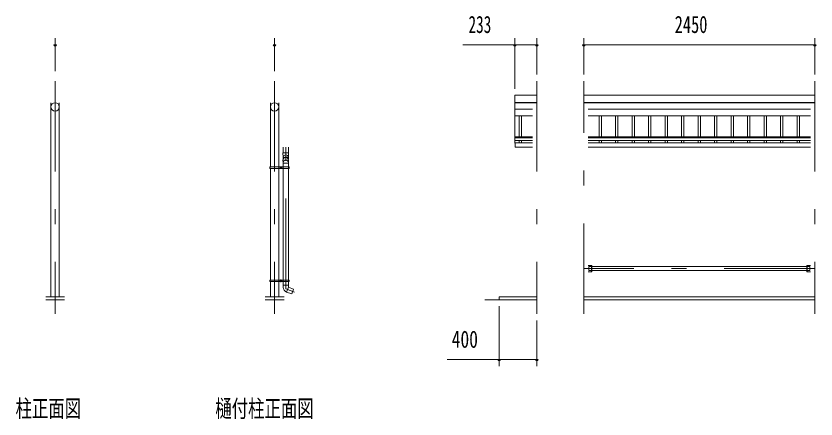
# Model space of a CAD drawing. Units: millimetres, scale not verified. Extents: x -31547 to 31550, y -14700 to 14700.
# Drawn here: x -31547 to -23057, y 1862 to 6138 of the extents above; entities that cross this region are included whole.
import ezdxf
from ezdxf.enums import TextEntityAlignment as Align

# ---------------------------------------------------------------- set-up
doc = ezdxf.new("R2010")
doc.units = ezdxf.units.MM
doc.header["$LTSCALE"] = 80
doc.linetypes.add('USER3', pattern=[24, 12, -5, 2, -5])
for name, color, linetype, lineweight in [('0-2_1-07BOLD', 7, 'Continuous', 18), ('0-3_1-27CENTER', 3, 'USER3', 18), ('0-4_1-47THIN', 4, 'Continuous', 18), ('0-5_1-57DIM', 3, 'Continuous', 18)]:
    doc.layers.add(name, color=color, linetype=linetype, lineweight=lineweight)
doc.styles.add('ＭＳ ゴシック', font='')
doc.styles.get('ＭＳ ゴシック').set_extended_font_data('MS Gothic')

msp = doc.modelspace()

# ---------------------------------------------------------------- linework, layer by layer
at = {"layer": '0-2_1-07BOLD'}
for p, q in [((-25521.13, 5296.54), (-23071.13, 5296.54)), ((-31176.86, 3157.54), (-31176.86, 5217.32)), ((-31087.76, 5217.32), (-31087.76, 3157.54)), ((-28847.13, 5217.32), (-28847.13, 4535.54)), ((-28758.03, 4535.54), (-28758.03, 5217.32)), ((-26254.13, 5221.4), (-26021.13, 5221.4)), ((-26021.13, 5217.32), (-26254.13, 5217.32)), ((-23071.13, 5221.4), (-25521.13, 5221.4)), ((-25521.13, 5217.32), (-23071.13, 5217.32)), ((-26254.13, 5147.84), (-26065.68, 5147.84)), ((-23115.68, 5147.84), (-25476.58, 5147.84)), ((-26065.68, 5078.35), (-26254.13, 5078.35)), ((-25476.58, 5078.35), (-23115.68, 5078.35)), ((-26254.13, 4856.72), (-26065.68, 4856.72)), ((-26065.68, 4846.3), (-26254.13, 4846.3)), ((-23115.68, 4856.72), (-25476.58, 4856.72)), ((-25476.58, 4846.3), (-23115.68, 4846.3)), ((-26254.13, 4816.69), (-26065.68, 4816.69)), ((-26065.68, 4790.36), (-26249.13, 4790.36)), ((-23115.68, 4816.69), (-25476.58, 4816.69)), ((-25476.58, 4790.36), (-23115.68, 4790.36)), ((-28712.07, 4745.36), (-28712.07, 4685.74)), ((-28657.07, 4685.74), (-28657.07, 4745.36)), ((-23115.68, 4745.36), (-25476.58, 4745.36)), ((-28848.72, 4527.54), (-28854.82, 4527.54)), ((-28848.72, 4535.54), (-28848.72, 4519.54)), ((-28847.12, 4519.54), (-28847.12, 3335.54)), ((-28758.03, 3386.14), (-28758.03, 4517.54)), ((-28758.02, 4519.54), (-28758.02, 3335.54)), ((-28756.42, 4535.54), (-28756.42, 4519.54)), ((-28713.67, 4535.54), (-28713.67, 4519.54)), ((-28657.07, 4576.09), (-28712.07, 4576.09)), ((-28712.07, 4519.54), (-28712.07, 3335.54)), ((-28657.07, 3335.54), (-28657.07, 4519.54)), ((-28655.47, 4519.54), (-28655.47, 4535.54)), ((-28655.47, 4527.54), (-28649.37, 4527.54)), ((-25439.78, 3490.54), (-25439.78, 3424.54)), ((-23115.68, 3490.54), (-23155.69, 3490.54)), ((-23155.68, 3490.54), (-23155.68, 3424.54)), ((-23152.49, 3424.54), (-23152.49, 3490.54)), ((-23152.48, 3490.54), (-23152.48, 3424.54)), ((-25436.58, 3478.89), (-23155.68, 3478.89)), ((-23155.68, 3436.19), (-25436.58, 3436.19)), ((-23123.63, 3436.19), (-23152.49, 3436.19)), ((-23123.64, 3436.19), (-23123.64, 3478.89)), ((-28854.82, 3327.54), (-28848.72, 3327.54)), ((-28848.72, 3335.54), (-28848.72, 3319.54)), ((-28847.12, 3319.54), (-28847.12, 3157.54)), ((-28758.03, 3335.54), (-28758.03, 3370.13)), ((-28758.03, 3157.54), (-28758.03, 3319.54)), ((-28758.02, 3319.54), (-28758.02, 3157.54)), ((-28756.42, 3319.54), (-28756.42, 3335.54)), ((-28713.67, 3335.54), (-28713.67, 3319.54)), ((-28712.07, 3319.54), (-28712.07, 3282.63)), ((-28657.07, 3282.63), (-28657.07, 3319.54)), ((-28655.47, 3319.54), (-28655.47, 3335.54)), ((-28655.47, 3327.54), (-28649.37, 3327.54)), ((-28713.57, 3282.63), (-28655.57, 3282.63)), ((-28711.81, 3256.84), (-28713.57, 3282.63)), ((-28675.88, 3208.95), (-28657.07, 3260.63)), ((-31032.31, 3157.54), (-31232.31, 3157.54)), ((-28902.58, 3157.54), (-28702.58, 3157.54)), ((-23071.13, 3157.54), (-25521.13, 3157.54)), ((-31232.31, 3127.54), (-31032.31, 3127.54)), ((-28702.58, 3127.54), (-28902.58, 3127.54)), ((-26571.13, 3127.54), (-26021.13, 3127.54)), ((-25521.13, 3127.54), (-23071.13, 3127.54))]:
    msp.add_line(p, q, dxfattribs=at)
for points in [[(-26021.13, 5296.54), (-26254.13, 5296.54), (-26254.13, 4787.78), (-26249.13, 4787.78)], [(-26249.13, 4790.36), (-26249.13, 4745.36), (-26065.68, 4745.36)], [(-28657.07, 4617.98), (-28657.07, 4636.07), (-28655.07, 4685.74), (-28714.07, 4685.74), (-28712.07, 4636.07), (-28712.07, 4617.97)], [(-28714.06, 4609), (-28712.07, 4583.03), (-28712.07, 4535.54)], [(-28657.07, 4535.54), (-28657.07, 4583.03), (-28655.07, 4608.87)], [(-25476.58, 3424.54), (-25436.58, 3424.54), (-25436.58, 3490.54), (-25476.58, 3490.54)], [(-23155.69, 3490.54), (-23155.69, 3424.54), (-23115.68, 3424.54)], [(-25439.78, 3436.19), (-25468.63, 3436.19), (-25468.63, 3478.89), (-25439.78, 3478.89)], [(-23152.49, 3478.89), (-23123.63, 3478.89), (-23123.63, 3436.19)], [(-28655.57, 3282.63), (-28657.07, 3260.63), (-28600.69, 3240.11), (-28619.5, 3188.43), (-28675.6, 3208.85)], [(-26021.13, 3157.54), (-26421.13, 3157.54), (-26421.13, 3127.54)]]:
    msp.add_lwpolyline(points, dxfattribs=at)
for points in [[(-28649.37, 4519.54), (-28854.82, 4519.54), (-28854.82, 4535.54), (-28649.37, 4535.54)], [(-28730.04, 4530.42), (-28730.04, 4524.65), (-28735.04, 4521.76), (-28740.05, 4524.65), (-28740.05, 4530.42), (-28735.04, 4533.31)], [(-28854.82, 3335.54), (-28854.82, 3319.54), (-28649.37, 3319.54), (-28649.37, 3335.54)], [(-28730.04, 3324.65), (-28730.04, 3330.43), (-28735.04, 3333.31), (-28740.05, 3330.43), (-28740.05, 3324.65), (-28735.04, 3321.76)]]:
    msp.add_lwpolyline(points, close=True, dxfattribs=at)
for centre, radius in [((-31132.31, 5172.77), 44.55), ((-28802.58, 5172.77), 44.55), ((-28735.04, 4527.54), 6.25), ((-28735.04, 4527.54), 4.9), ((-28735.04, 3327.54), 6.25), ((-28735.04, 3327.54), 4.9)]:
    msp.add_circle(centre, radius, dxfattribs=at)
for centre, radius, start, end in [((-31132.31, 5172.09), 44.55, 180, 0), ((-28802.58, 5172.09), 44.55, 180, 0), ((-28684.57, 4607.16), 29.55, 3.56303, 176.43697), ((-28684.57, 4636.37), 27.55, 3.55867, 176.44133), ((-28684.57, 4615.66), 27.55, 3.55867, 176.44133), ((-28684.57, 4582.05), 27.55, 3.55867, 176.44133), ((-28656.94, 3260.59), 55, 183.90576, 250.16731)]:
    msp.add_arc(centre, radius, start, end, dxfattribs=at)
at = {"layer": '0-3_1-27CENTER'}
for p, q in [((-31132.31, 5447.54), (-31132.31, 2977.54)), ((-28802.58, 5447.54), (-28802.58, 2977.54)), ((-26021.13, 5447.54), (-26021.13, 2977.54)), ((-25521.13, 2977.54), (-25521.13, 5447.54)), ((-23071.13, 5447.54), (-23071.13, 2977.54)), ((-28684.57, 3241.38), (-28684.57, 4745.36)), ((-28722.54, 4527.54), (-28747.54, 4527.54)), ((-28735.04, 4540.04), (-28735.04, 4515.04)), ((-23071.13, 3457.54), (-25521.13, 3457.54)), ((-28747.54, 3327.54), (-28722.54, 3327.54)), ((-28735.04, 3315.04), (-28735.04, 3340.04)), ((-28591.31, 3207.43), (-28684.58, 3241.38))]:
    msp.add_line(p, q, dxfattribs=at)
at = {"layer": '0-4_1-47THIN'}
for p, q in [((-26208.63, 5078.35), (-26208.63, 4856.72)), ((-26183.63, 4856.72), (-26183.63, 5078.35)), ((-25358.62, 4856.72), (-25358.62, 5078.35)), ((-25333.62, 5078.35), (-25333.62, 4856.72)), ((-25183.63, 5078.35), (-25183.63, 4856.72)), ((-25158.62, 4856.72), (-25158.62, 5078.35)), ((-25008.62, 4856.72), (-25008.62, 5078.35)), ((-24983.62, 5078.35), (-24983.62, 4856.72)), ((-24833.62, 5078.35), (-24833.62, 4856.72)), ((-24808.62, 4856.72), (-24808.62, 5078.35)), ((-24658.62, 4856.72), (-24658.62, 5078.35)), ((-24633.62, 5078.35), (-24633.62, 4856.72)), ((-24483.63, 5078.35), (-24483.63, 4856.72)), ((-24458.62, 4856.72), (-24458.62, 5078.35)), ((-24308.62, 4856.72), (-24308.62, 5078.35)), ((-24283.62, 5078.35), (-24283.62, 4856.72)), ((-24133.62, 5078.35), (-24133.62, 4856.72)), ((-24108.62, 4856.72), (-24108.62, 5078.35)), ((-23958.62, 4856.72), (-23958.62, 5078.35)), ((-23933.62, 5078.35), (-23933.62, 4856.72)), ((-23783.62, 5078.35), (-23783.62, 4856.72)), ((-23758.62, 4856.72), (-23758.62, 5078.35)), ((-23608.63, 4856.72), (-23608.63, 5078.35)), ((-23583.62, 5078.35), (-23583.62, 4856.72)), ((-23433.62, 5078.35), (-23433.62, 4856.72)), ((-23408.62, 4856.72), (-23408.62, 5078.35)), ((-23258.63, 4856.72), (-23258.63, 5078.35)), ((-23233.63, 5078.35), (-23233.63, 4856.72)), ((-26208.63, 4816.69), (-26208.63, 4790.36)), ((-26183.63, 4790.36), (-26183.63, 4816.69)), ((-25358.62, 4790.36), (-25358.62, 4816.69)), ((-25333.62, 4816.69), (-25333.62, 4790.36)), ((-25183.63, 4816.69), (-25183.63, 4790.36)), ((-25158.62, 4790.36), (-25158.62, 4816.69)), ((-25008.62, 4790.36), (-25008.62, 4816.69)), ((-24983.62, 4816.69), (-24983.62, 4790.36)), ((-24833.62, 4816.69), (-24833.62, 4790.36)), ((-24808.62, 4790.36), (-24808.62, 4816.69)), ((-24658.62, 4790.36), (-24658.62, 4816.69)), ((-24633.62, 4816.69), (-24633.62, 4790.36)), ((-24483.63, 4816.69), (-24483.63, 4790.36)), ((-24458.62, 4790.36), (-24458.62, 4816.69)), ((-24308.62, 4790.36), (-24308.62, 4816.69)), ((-24283.62, 4816.69), (-24283.62, 4790.36)), ((-24133.62, 4816.69), (-24133.62, 4790.36)), ((-24108.62, 4790.36), (-24108.62, 4816.69)), ((-23958.62, 4790.36), (-23958.62, 4816.69)), ((-23933.62, 4816.69), (-23933.62, 4790.36)), ((-23783.62, 4816.69), (-23783.62, 4790.36)), ((-23758.62, 4790.36), (-23758.62, 4816.69)), ((-23608.63, 4790.36), (-23608.63, 4816.69)), ((-23583.62, 4816.69), (-23583.62, 4790.36)), ((-23433.62, 4816.69), (-23433.62, 4790.36)), ((-23408.62, 4790.36), (-23408.62, 4816.69)), ((-23258.63, 4790.36), (-23258.63, 4816.69)), ((-23233.63, 4816.69), (-23233.63, 4790.36))]:
    msp.add_line(p, q, dxfattribs=at)
at = {"layer": '0-5_1-57DIM'}
for p, q in [((-31132.32, 5902.53), (-31132.32, 5552.54)), ((-28802.58, 5552.54), (-28802.58, 5902.53)), ((-26254.13, 5902.54), (-26254.13, 5366.54)), ((-26021.13, 5902.54), (-26021.13, 5517.54)), ((-25521.13, 5517.54), (-25521.13, 5902.54)), ((-23071.13, 5902.54), (-23071.13, 5517.54)), ((-31118.32, 5832.54), (-31146.32, 5832.54)), ((-28788.58, 5832.54), (-28816.58, 5832.54)), ((-26254.13, 5832.54), (-26803.63, 5832.54)), ((-26240.13, 5832.54), (-26268.13, 5832.54)), ((-26254.13, 5832.54), (-26021.13, 5832.54)), ((-26007.13, 5832.54), (-26035.13, 5832.54)), ((-25507.13, 5832.54), (-25535.13, 5832.54)), ((-25521.13, 5832.54), (-23071.13, 5832.54)), ((-23057.13, 5832.54), (-23085.13, 5832.54)), ((-26421.13, 2422.54), (-26421.13, 3057.54)), ((-26021.13, 2907.54), (-26021.13, 2422.54)), ((-26421.13, 2492.54), (-26970.63, 2492.54)), ((-26407.13, 2492.54), (-26435.13, 2492.54)), ((-26421.13, 2492.54), (-26021.13, 2492.54)), ((-26007.13, 2492.54), (-26035.13, 2492.54))]:
    msp.add_line(p, q, dxfattribs=at)
for centre in [(-31132.32, 5832.54), (-28802.58, 5832.54), (-26254.13, 5832.54), (-26021.13, 5832.54), (-25521.13, 5832.54), (-23071.13, 5832.54), (-26421.13, 2492.54), (-26021.13, 2492.54)]:
    msp.add_arc(centre, 14, 180, 0, dxfattribs=at)

# ---------------------------------------------------------------- texts
at = {"layer": '0-5_1-57DIM', "color": 7, "style": 'ＭＳ ゴシック'}
for s, width, p in [('233', 0.65, (-26745.07, 5902.54)), ('2450', 0.7, (-24556.54, 5902.54)), ('400', 0.75, (-26923.55, 2562.54)), ('柱正面図', 0.7, (-31552.31, 1827.4)), ('樋付柱正面図', 0.7, (-29432.58, 1827.4))]:
    msp.add_text(s, height=182.3, dxfattribs=dict(at, width=width)).set_placement(p, align=Align.BOTTOM_LEFT)

doc.saveas('drawing.dxf')
